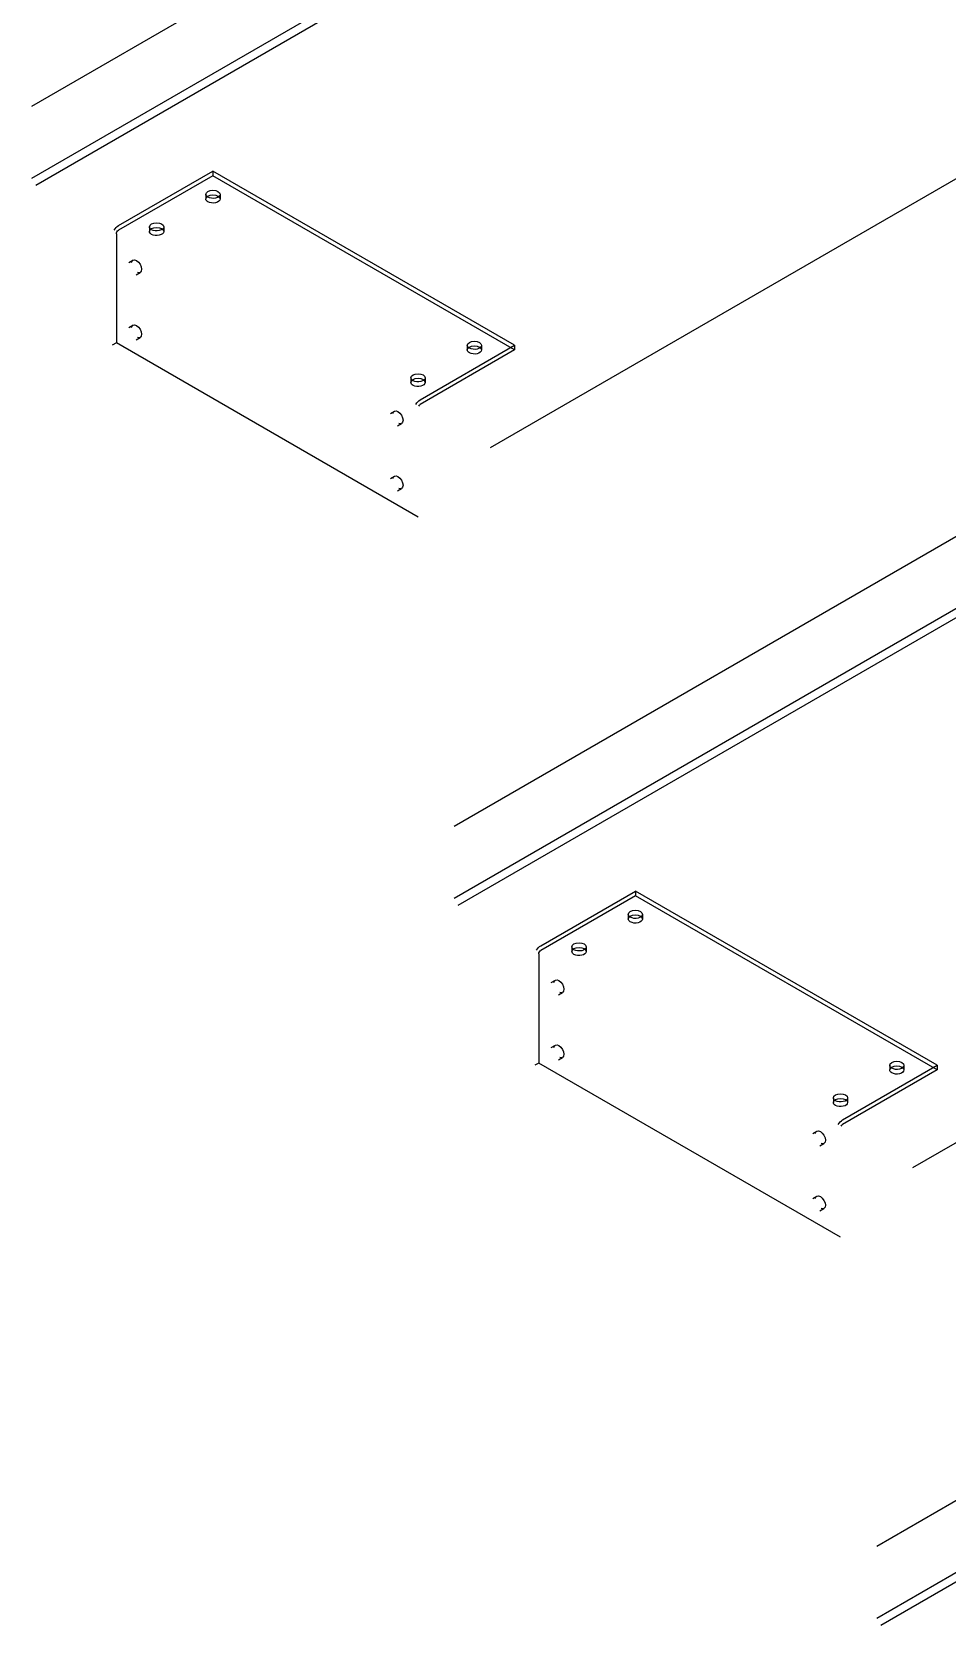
# Model space of a CAD drawing. Extents: x 0 to 316, y 0 to 723.
# Drawn here: x 0.1 to 64.4, y 225.9 to 337.9 of the extents above; entities that cross this region are included whole.
import ezdxf

# ---------------------------------------------------------------- set-up
doc = ezdxf.new("R2010")
doc.units = 0
doc.layers.get('0').update_dxf_attribs({"linetype": 'CONTINUOUS'})

msp = doc.modelspace()

# ---------------------------------------------------------------- linework, layer by layer
at = {"color": 253}
for p, q in [((0.0758, 332.716), (92.0006, 385.787)), ((0.0758, 327.653), (92.0006, 380.725)), ((0.3583, 327.164), (92.2831, 380.238)), ((32.3205, 308.711), (124.244, 361.784)), ((29.7753, 282.093), (121.699, 335.165)), ((29.7753, 277.031), (121.699, 330.104)), ((30.0578, 276.541), (121.981, 329.613)), ((6.1584, 324.306), (12.8034, 328.144)), ((12.8034, 327.817), (6.1584, 323.979)), ((34.0183, 315.896), (12.8034, 328.144)), ((12.8034, 328.144), (12.8034, 327.817)), ((34.0183, 315.569), (12.8034, 327.817)), ((12.3045, 326.511), (12.3045, 326.184)), ((13.3036, 326.511), (13.3036, 326.184)), ((6.0165, 323.734), (6.0165, 316.06)), ((8.3454, 324.225), (8.3454, 323.898)), ((9.3445, 324.225), (9.3445, 323.898)), ((6.8971, 321.718), (7.1796, 321.881)), ((7.3973, 320.851), (7.6798, 321.015)), ((6.8971, 317.146), (7.1796, 317.308)), ((6.0165, 316.06), (5.7326, 315.896)), ((27.2287, 303.812), (6.0165, 316.06)), ((7.3973, 316.279), (7.6798, 316.443)), ((27.3706, 312.058), (34.0183, 315.896)), ((30.6889, 315.896), (30.6889, 315.569)), ((31.6894, 315.896), (31.6894, 315.569)), ((34.0183, 315.896), (34.0183, 315.569)), ((34.0183, 315.569), (27.3706, 311.731)), ((26.7284, 313.61), (26.7284, 313.283)), ((27.7289, 313.61), (27.7289, 313.283)), ((25.2815, 311.103), (25.5654, 311.267)), ((25.7817, 310.238), (26.0656, 310.4)), ((62.0187, 258.089), (153.943, 311.161)), ((25.2815, 306.531), (25.5654, 306.695)), ((25.7817, 305.665), (26.0656, 305.828)), ((59.4734, 231.471), (151.397, 284.543)), ((59.4734, 226.409), (151.397, 279.48)), ((59.756, 225.918), (151.681, 278.991)), ((35.8567, 273.684), (42.5027, 277.52)), ((42.5027, 277.194), (35.8567, 273.357)), ((63.7163, 265.274), (42.5027, 277.52)), ((42.5027, 277.52), (42.5027, 277.194)), ((63.7163, 264.947), (42.5027, 277.194)), ((42.0028, 275.887), (42.0028, 275.561)), ((43.0029, 275.887), (43.0029, 275.561)), ((38.0436, 273.601), (38.0436, 273.275)), ((39.0426, 273.601), (39.0426, 273.275)), ((35.7145, 273.112), (35.7145, 265.436)), ((36.5951, 271.095), (36.879, 271.259)), ((37.0953, 270.229), (37.3793, 270.393)), ((36.5951, 266.522), (36.879, 266.686)), ((37.0953, 265.657), (37.3793, 265.819)), ((35.7145, 265.436), (35.4323, 265.274)), ((56.9281, 253.19), (35.7145, 265.436)), ((57.0689, 261.436), (63.7163, 265.274)), ((63.7163, 264.947), (57.0689, 261.109)), ((60.3871, 265.274), (60.3871, 264.947)), ((61.3876, 265.274), (61.3876, 264.947)), ((63.7163, 265.274), (63.7163, 264.947)), ((56.4279, 262.988), (56.4279, 262.661)), ((57.4283, 262.988), (57.4283, 262.661)), ((54.9811, 260.481), (55.2633, 260.644)), ((55.4814, 259.614), (55.7636, 259.778)), ((54.9811, 255.909), (55.2633, 256.071)), ((55.4814, 255.042), (55.7636, 255.206))]:
    msp.add_line(p, q, dxfattribs=at)
for points in [[(12.3045, 326.511), (12.3045, 326.669), (12.5277, 326.799), (12.8034, 326.799)], [(12.4506, 326.307), (12.3569, 326.361), (12.3045, 326.434), (12.3045, 326.511)], [(12.3045, 326.184), (12.3045, 326.343), (12.5277, 326.473), (12.8034, 326.473)], [(12.4506, 325.98), (12.3569, 326.034), (12.3045, 326.107), (12.3045, 326.184)], [(12.9963, 326.244), (12.8089, 326.199), (12.5939, 326.224), (12.4506, 326.307)], [(12.9963, 325.917), (12.8089, 325.873), (12.5939, 325.898), (12.4506, 325.98)], [(12.8034, 326.799), (13.0803, 326.799), (13.3036, 326.669), (13.3036, 326.511)], [(12.8034, 326.473), (13.0803, 326.473), (13.3036, 326.343), (13.3036, 326.184)], [(13.3036, 326.511), (13.3036, 326.394), (13.1823, 326.289), (12.9963, 326.244)], [(13.3036, 326.184), (13.3036, 326.067), (13.1823, 325.962), (12.9963, 325.917)], [(5.8581, 323.989), (5.9366, 324.127), (6.0454, 324.241), (6.1584, 324.306)], [(6.0165, 323.734), (6.0165, 323.825), (6.0785, 323.934), (6.1584, 323.979)], [(8.3454, 324.225), (8.3454, 324.383), (8.5673, 324.513), (8.8442, 324.513)], [(8.4915, 324.021), (8.3964, 324.075), (8.3454, 324.148), (8.3454, 324.225)], [(8.3454, 323.898), (8.3454, 324.057), (8.5673, 324.186), (8.8442, 324.186)], [(8.4915, 323.694), (8.3964, 323.748), (8.3454, 323.821), (8.3454, 323.898)], [(9.0358, 323.958), (8.8484, 323.913), (8.6334, 323.938), (8.4915, 324.021)], [(8.8442, 324.513), (9.1212, 324.513), (9.3445, 324.383), (9.3445, 324.225)], [(8.8442, 324.186), (9.1212, 324.186), (9.3445, 324.057), (9.3445, 323.898)], [(9.3445, 324.225), (9.3445, 324.108), (9.2232, 324.003), (9.0358, 323.958)], [(9.3445, 323.898), (9.3445, 323.781), (9.2232, 323.676), (9.0358, 323.631)], [(9.0358, 323.631), (8.8484, 323.587), (8.6334, 323.612), (8.4915, 323.694)], [(7.0831, 321.724), (7.0955, 321.797), (7.13, 321.852), (7.1796, 321.881)], [(7.1796, 321.881), (7.3174, 321.961), (7.542, 321.831), (7.6798, 321.593)], [(7.6798, 321.593), (7.8176, 321.353), (7.8176, 321.095), (7.6798, 321.015)], [(7.6798, 321.015), (7.6302, 320.987), (7.5654, 320.984), (7.4951, 321.01)], [(7.0831, 317.151), (7.0955, 317.224), (7.13, 317.28), (7.1796, 317.308)], [(7.1796, 317.308), (7.3174, 317.389), (7.542, 317.259), (7.6798, 317.021)], [(7.6798, 317.021), (7.8176, 316.781), (7.8176, 316.523), (7.6798, 316.443)], [(7.6798, 316.443), (7.6302, 316.414), (7.5654, 316.411), (7.4951, 316.437)], [(30.6889, 315.896), (30.6889, 316.056), (30.9135, 316.185), (31.1892, 316.185)], [(30.8364, 315.692), (30.7413, 315.746), (30.6889, 315.82), (30.6889, 315.896)], [(31.1892, 316.185), (31.4647, 316.185), (31.6894, 316.056), (31.6894, 315.896)], [(31.6894, 315.896), (31.6894, 315.779), (31.5667, 315.674), (31.3793, 315.63)], [(30.6889, 315.569), (30.6889, 315.729), (30.9135, 315.859), (31.1892, 315.859)], [(30.8364, 315.365), (30.7413, 315.419), (30.6889, 315.494), (30.6889, 315.569)], [(31.3793, 315.63), (31.1933, 315.584), (30.9783, 315.609), (30.8364, 315.692)], [(31.3793, 315.303), (31.1933, 315.258), (30.9783, 315.283), (30.8364, 315.365)], [(31.1892, 315.859), (31.4647, 315.859), (31.6894, 315.729), (31.6894, 315.569)], [(31.6894, 315.569), (31.6894, 315.452), (31.5667, 315.347), (31.3793, 315.303)], [(26.7284, 313.61), (26.7284, 313.77), (26.953, 313.899), (27.2287, 313.899)], [(27.2287, 313.899), (27.5042, 313.899), (27.7289, 313.77), (27.7289, 313.61)], [(26.8759, 313.406), (26.7822, 313.46), (26.7284, 313.534), (26.7284, 313.61)], [(26.7284, 313.283), (26.7284, 313.443), (26.953, 313.573), (27.2287, 313.573)], [(26.8759, 313.079), (26.7822, 313.133), (26.7284, 313.207), (26.7284, 313.283)], [(27.4216, 313.344), (27.2342, 313.298), (27.0192, 313.323), (26.8759, 313.406)], [(27.4216, 313.017), (27.2342, 312.972), (27.0192, 312.996), (26.8759, 313.079)], [(27.2287, 313.573), (27.5042, 313.573), (27.7289, 313.443), (27.7289, 313.283)], [(27.7289, 313.61), (27.7289, 313.493), (27.6062, 313.388), (27.4216, 313.344)], [(27.7289, 313.283), (27.7289, 313.166), (27.6062, 313.061), (27.4216, 313.017)], [(27.0716, 311.743), (27.1501, 311.88), (27.2576, 311.993), (27.3706, 312.058)], [(27.2714, 311.627), (27.2976, 311.672), (27.3334, 311.711), (27.3706, 311.731)], [(25.4675, 311.109), (25.4813, 311.183), (25.5144, 311.238), (25.5654, 311.267)], [(25.5654, 311.267), (25.7032, 311.347), (25.9264, 311.217), (26.0656, 310.978)], [(26.0656, 310.4), (26.0146, 310.371), (25.9498, 310.37), (25.8796, 310.395)], [(26.0656, 310.978), (26.2034, 310.739), (26.2034, 310.48), (26.0656, 310.4)], [(25.4675, 306.536), (25.4813, 306.611), (25.5144, 306.666), (25.5654, 306.695)], [(25.5654, 306.695), (25.7032, 306.775), (25.9264, 306.645), (26.0656, 306.406)], [(26.0656, 305.828), (26.0146, 305.799), (25.9498, 305.798), (25.8796, 305.822)], [(26.0656, 306.406), (26.2034, 306.167), (26.2034, 305.908), (26.0656, 305.828)], [(42.0028, 275.887), (42.0028, 276.047), (42.2271, 276.177), (42.5027, 276.177)], [(42.1488, 275.683), (42.055, 275.737), (42.0028, 275.812), (42.0028, 275.887)], [(42.0028, 275.561), (42.0028, 275.721), (42.2271, 275.85), (42.5027, 275.85)], [(42.1488, 275.357), (42.055, 275.41), (42.0028, 275.485), (42.0028, 275.561)], [(42.6942, 275.621), (42.5069, 275.576), (42.2921, 275.601), (42.1488, 275.683)], [(42.5027, 276.177), (42.7785, 276.177), (43.0029, 276.047), (43.0029, 275.887)], [(42.5027, 275.85), (42.7785, 275.85), (43.0029, 275.721), (43.0029, 275.561)], [(43.0029, 275.887), (43.0029, 275.772), (42.8805, 275.665), (42.6942, 275.621)], [(43.0029, 275.561), (43.0029, 275.445), (42.8805, 275.339), (42.6942, 275.295)], [(42.6942, 275.295), (42.5069, 275.249), (42.2921, 275.274), (42.1488, 275.357)], [(35.5561, 273.367), (35.6362, 273.505), (35.7434, 273.618), (35.8567, 273.684)], [(35.7145, 273.112), (35.7145, 273.202), (35.778, 273.312), (35.8567, 273.357)], [(38.0436, 273.601), (38.0436, 273.761), (38.2669, 273.891), (38.5424, 273.891)], [(38.1896, 273.397), (38.0958, 273.451), (38.0436, 273.526), (38.0436, 273.601)], [(38.0436, 273.275), (38.0436, 273.435), (38.2669, 273.564), (38.5424, 273.564)], [(38.7339, 273.335), (38.548, 273.29), (38.3328, 273.315), (38.1896, 273.397)], [(38.5424, 273.891), (38.8193, 273.891), (39.0426, 273.761), (39.0426, 273.601)], [(38.5424, 273.564), (38.8193, 273.564), (39.0426, 273.435), (39.0426, 273.275)], [(39.0426, 273.601), (39.0426, 273.485), (38.9213, 273.38), (38.7339, 273.335)], [(38.1896, 273.071), (38.0958, 273.124), (38.0436, 273.199), (38.0436, 273.275)], [(38.7339, 273.009), (38.548, 272.963), (38.3328, 272.988), (38.1896, 273.071)], [(39.0426, 273.275), (39.0426, 273.159), (38.9213, 273.053), (38.7339, 273.009)], [(36.7813, 271.102), (36.7937, 271.175), (36.8282, 271.23), (36.879, 271.259)], [(36.879, 271.259), (37.017, 271.338), (37.2403, 271.209), (37.3793, 270.97)], [(37.3793, 270.393), (37.3285, 270.363), (37.2636, 270.361), (37.1934, 270.386)], [(37.3793, 270.97), (37.5172, 270.731), (37.5172, 270.472), (37.3793, 270.393)], [(36.7813, 266.529), (36.7937, 266.602), (36.8282, 266.657), (36.879, 266.686)], [(36.879, 266.686), (37.017, 266.766), (37.2403, 266.637), (37.3793, 266.397)], [(37.3793, 265.819), (37.3285, 265.791), (37.2636, 265.789), (37.1934, 265.814)], [(37.3793, 266.397), (37.5172, 266.158), (37.5172, 265.899), (37.3793, 265.819)], [(60.3871, 265.274), (60.3871, 265.432), (60.6118, 265.562), (60.8873, 265.562)], [(60.8873, 265.562), (61.1643, 265.562), (61.3876, 265.432), (61.3876, 265.274)], [(60.5345, 265.07), (60.4407, 265.123), (60.3871, 265.196), (60.3871, 265.274)], [(60.3871, 264.947), (60.3871, 265.105), (60.6118, 265.235), (60.8873, 265.235)], [(60.5345, 264.743), (60.4407, 264.797), (60.3871, 264.87), (60.3871, 264.947)], [(61.0789, 265.006), (60.8912, 264.962), (60.6764, 264.987), (60.5345, 265.07)], [(61.0789, 264.68), (60.8912, 264.636), (60.6764, 264.661), (60.5345, 264.743)], [(60.8873, 265.235), (61.1643, 265.235), (61.3876, 265.105), (61.3876, 264.947)], [(61.3876, 265.274), (61.3876, 265.157), (61.2662, 265.052), (61.0789, 265.006)], [(61.3876, 264.947), (61.3876, 264.83), (61.2662, 264.725), (61.0789, 264.68)], [(56.4279, 262.988), (56.4279, 263.146), (56.6512, 263.276), (56.9281, 263.276)], [(56.9281, 263.276), (57.2036, 263.276), (57.4283, 263.146), (57.4283, 262.988)], [(56.5739, 262.783), (56.4804, 262.837), (56.4279, 262.91), (56.4279, 262.988)], [(56.4279, 262.661), (56.4279, 262.819), (56.6512, 262.949), (56.9281, 262.949)], [(56.5739, 262.457), (56.4804, 262.511), (56.4279, 262.584), (56.4279, 262.661)], [(57.1197, 262.72), (56.9323, 262.676), (56.7171, 262.701), (56.5739, 262.783)], [(57.1197, 262.394), (56.9323, 262.35), (56.7171, 262.374), (56.5739, 262.457)], [(56.9281, 262.949), (57.2036, 262.949), (57.4283, 262.819), (57.4283, 262.661)], [(57.4283, 262.988), (57.4283, 262.871), (57.3056, 262.766), (57.1197, 262.72)], [(57.4283, 262.661), (57.4283, 262.544), (57.3056, 262.439), (57.1197, 262.394)], [(56.7697, 261.119), (56.8484, 261.257), (56.957, 261.371), (57.0689, 261.436)], [(56.9694, 261.003), (56.9958, 261.05), (57.0315, 261.087), (57.0689, 261.109)], [(55.1656, 260.487), (55.1794, 260.56), (55.2125, 260.615), (55.2633, 260.644)], [(55.2633, 260.644), (55.4013, 260.724), (55.626, 260.594), (55.7636, 260.356)], [(55.7636, 260.356), (55.9015, 260.116), (55.9015, 259.858), (55.7636, 259.778)], [(55.7636, 259.778), (55.7128, 259.749), (55.6479, 259.746), (55.5777, 259.772)], [(55.1656, 255.914), (55.1794, 255.987), (55.2125, 256.042), (55.2633, 256.071)], [(55.2633, 256.071), (55.4013, 256.151), (55.626, 256.021), (55.7636, 255.783)], [(55.7636, 255.783), (55.9015, 255.543), (55.9015, 255.286), (55.7636, 255.206)], [(55.7636, 255.206), (55.7128, 255.177), (55.6479, 255.174), (55.5777, 255.2)]]:
    msp.add_open_spline(points, degree=3, dxfattribs=at)

doc.saveas('drawing.dxf')
